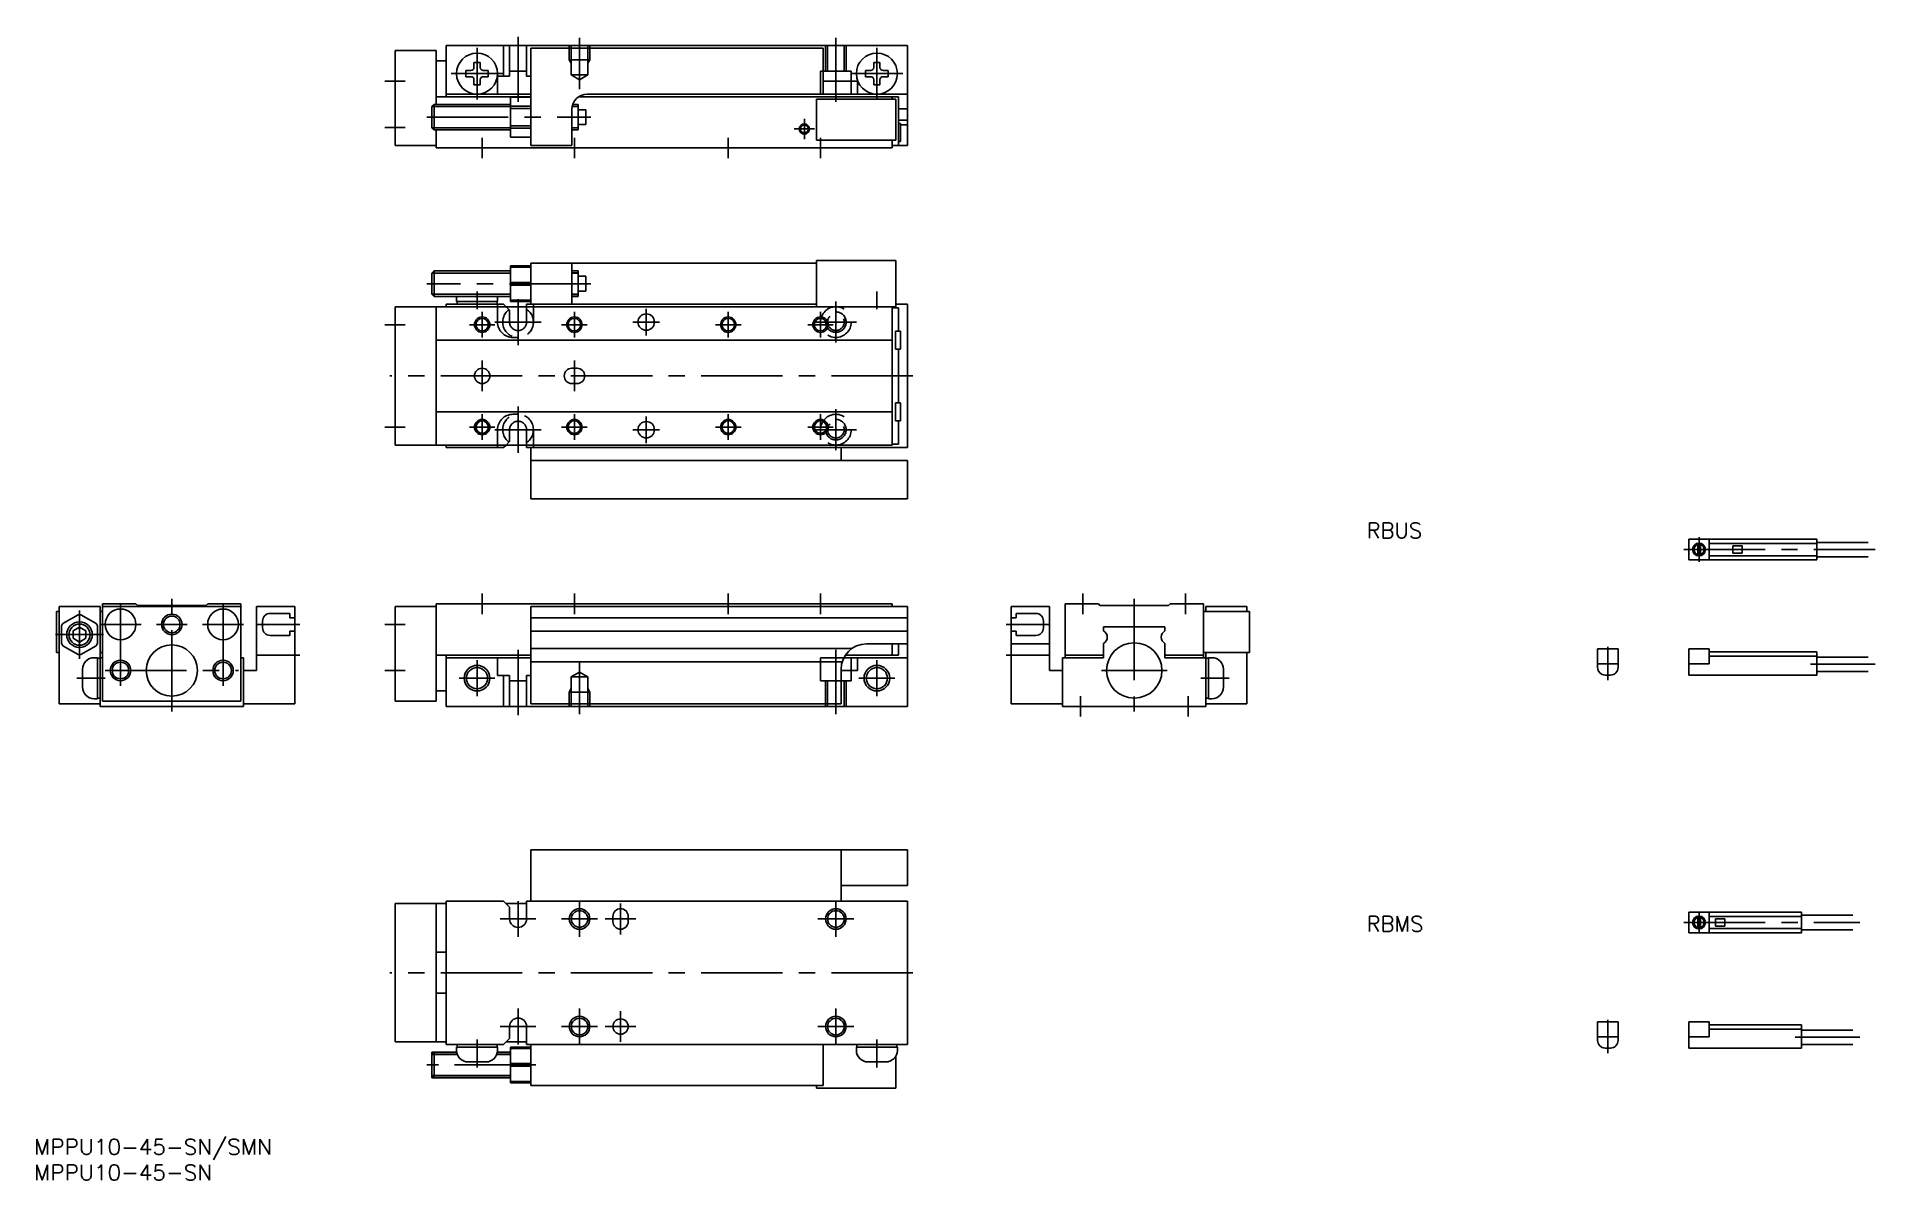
# Model space of a CAD drawing. Extents: x 1 to 359, y -8 to 215.
import ezdxf

# ---------------------------------------------------------------- set-up
doc = ezdxf.new("R2010")
doc.units = 0
doc.header["$LTSCALE"] = 0.5
doc.linetypes.add('CENTER', pattern=[50.8, 31.75, -6.35, 6.35, -6.35])
doc.linetypes.add('DASHED', pattern=[19.05, 12.7, -6.35])
for name, color, linetype in [('MSM_CENTER', 1, 'CENTER'), ('MSM_CONTINUOUS', 7, 'CONTINUOUS'), ('MSM_DASHED', 4, 'DASHED'), ('MSM_NARROW', 5, 'CONTINUOUS'), ('MSM_PART_NUMBER', 7, 'CONTINUOUS')]:
    doc.layers.add(name, color=color, linetype=linetype)
doc.styles.get("Standard").update_dxf_attribs({"font": 'txt.shx', "height": 3, "bigfont": 'bigfont.shx'})

# ---------------------------------------------------------------- blocks, each defined once
blk = doc.blocks.new('*U11')
at = {"layer": 'MSM_PART_NUMBER', "width": 1.032}
blk.add_text('MPPU10-45-SN/SMN', height=3, dxfattribs=at).set_placement((0, -3))
blk = doc.blocks.new('*U12')
at = {"layer": 'MSM_PART_NUMBER', "width": 1.032}
blk.add_text('MPPU10-45-SN', height=3, dxfattribs=at).set_placement((0, -8))
blk = doc.blocks.new('*U14')
at = {"layer": 'MSM_PART_NUMBER'}
blk.add_text('RBMS', height=3, dxfattribs=at).set_placement((259.98, 40.53))
blk = doc.blocks.new('*U15')
at = {"layer": 'MSM_PART_NUMBER'}
blk.add_text('RBUS', height=3, dxfattribs=at).set_placement((259.98, 117.33))

msp = doc.modelspace()

# ---------------------------------------------------------------- linework, layer by layer
at = {"layer": 'MSM_CENTER'}
for p, q in [((94.42, 215.2), (94.42, 202.5)), ((86.42, 213.04), (86.42, 202.96)), ((106.42, 215), (106.42, 205)), ((106.42, 215), (106.42, 205)), ((156.42, 215), (156.42, 205)), ((156.42, 215), (156.42, 202.5)), ((164.42, 213.04), (164.42, 202.96)), ((68.42, 206.5), (72.42, 206.5)), ((81.38, 208), (91.46, 208)), ((159.38, 208), (169.46, 208)), ((68.42, 197.5), (72.42, 197.5)), ((76.62, 199.5), (108.62, 199.5)), ((150.27, 199.2), (150.27, 195.2)), ((87.42, 195.5), (87.42, 191.5)), ((105.42, 195.5), (105.42, 191.5)), ((135.42, 195.5), (135.42, 191.5)), ((148.27, 197.2), (152.27, 197.2)), ((153.42, 195.5), (153.42, 191.5)), ((108.62, 167), (76.62, 167)), ((86.42, 165.5), (86.42, 162)), ((164.42, 165.5), (164.42, 162)), ((87.42, 161.5), (87.42, 156.5)), ((94.42, 164), (94.42, 155)), ((105.42, 161.5), (105.42, 156.5)), ((119.42, 162.1), (119.42, 156.9)), ((135.42, 161.5), (135.42, 156.5)), ((153.42, 161.5), (153.42, 156.5)), ((156.42, 163.5), (156.42, 155.5)), ((68.42, 159), (72.42, 159)), ((84.92, 159), (89.92, 159)), ((89.92, 159.5), (98.92, 159.5)), ((102.92, 159), (107.92, 159)), ((116.82, 159.5), (122.02, 159.5)), ((132.92, 159), (137.92, 159)), ((150.92, 159), (155.92, 159)), ((152.42, 159.5), (160.42, 159.5)), ((87.42, 152), (87.42, 146)), ((105.42, 152), (105.42, 146)), ((171.42, 149), (69.42, 149)), ((87.42, 141.5), (87.42, 136.5)), ((94.42, 134), (94.42, 143)), ((105.42, 141.5), (105.42, 136.5)), ((119.42, 141.1), (119.42, 135.9)), ((135.42, 141.5), (135.42, 136.5)), ((153.42, 141.5), (153.42, 136.5)), ((156.42, 142.5), (156.42, 134.5)), ((68.42, 139), (72.42, 139)), ((84.92, 139), (89.92, 139)), ((89.92, 138.5), (98.92, 138.5)), ((102.92, 139), (107.92, 139)), ((116.82, 138.5), (122.02, 138.5)), ((132.92, 139), (137.92, 139)), ((150.92, 139), (155.92, 139)), ((152.42, 138.5), (160.42, 138.5)), ((321.81, 115.11), (359.18, 115.11)), ((324.81, 117.51), (324.81, 112.71)), ((16.87, 88.5), (16.87, 104.5)), ((26.87, 83.5), (26.87, 105.5)), ((36.87, 88.5), (36.87, 104.5)), ((87.42, 102.5), (87.42, 106.5)), ((105.42, 102.5), (105.42, 106.5)), ((135.42, 102.5), (135.42, 106.5)), ((153.42, 102.5), (153.42, 106.5)), ((204.62, 106.5), (204.62, 102.5)), ((214.62, 105.5), (214.62, 83.5)), ((224.62, 106.5), (224.62, 102.5)), ((8.87, 103.2), (8.87, 93.8)), ((12.87, 100.5), (20.87, 100.5)), ((23.87, 100.5), (29.87, 100.5)), ((32.87, 100.5), (40.87, 100.5)), ((43.57, 100.5), (51.87, 100.5)), ((68.42, 100.5), (72.42, 100.5)), ((197.92, 100.5), (189.62, 100.5)), ((13.57, 98.5), (4.17, 98.5)), ((43.57, 94.5), (51.87, 94.5)), ((86.42, 93.5), (86.42, 86.5)), ((94.42, 82.8), (94.42, 95.5)), ((156.42, 83), (156.42, 95.5)), ((164.42, 93.5), (164.42, 86.5)), ((197.92, 94.5), (189.62, 94.5)), ((307.02, 96.11), (307.02, 89.61)), ((8.37, 90), (13.87, 90)), ((13.87, 91.5), (39.87, 91.5)), ((68.42, 91.5), (72.42, 91.5)), ((82.92, 90), (89.92, 90)), ((106.42, 83), (106.42, 93)), ((160.92, 90), (167.92, 90)), ((221.02, 91.5), (208.22, 91.5)), ((233.12, 90), (227.62, 90)), ((346.58, 92.71), (359.18, 92.71)), ((204.12, 86.5), (204.12, 82.5)), ((225.12, 86.5), (225.12, 82.5)), ((94.42, 46.5), (94.42, 39.5)), ((106.42, 46.5), (106.42, 39.5)), ((114.42, 40), (114.42, 46)), ((156.42, 46.5), (156.42, 39.5)), ((324.81, 44.31), (324.81, 40.31)), ((90.92, 43), (97.92, 43)), ((102.92, 43), (109.92, 43)), ((117.42, 43), (111.42, 43)), ((152.92, 43), (159.92, 43)), ((321.83, 42.31), (356.18, 42.31)), ((171.42, 32.5), (69.42, 32.5)), ((94.42, 18.5), (94.42, 25.5)), ((106.42, 18.5), (106.42, 25.5)), ((156.42, 18.5), (156.42, 25.5)), ((90.92, 22), (97.92, 22)), ((102.92, 22), (109.92, 22)), ((117.42, 22), (111.42, 22)), ((114.42, 25), (114.42, 19)), ((152.92, 22), (159.92, 22)), ((307.02, 23.31), (307.02, 16.81)), ((86.42, 19.5), (86.42, 14)), ((164.42, 14), (164.42, 19.5)), ((343.58, 19.91), (356.18, 19.91)), ((97.92, 14.5), (76.62, 14.5))]:
    msp.add_line(p, q, dxfattribs=at)
at = {"layer": 'MSM_CONTINUOUS'}
for p, q in [((70.42, 212.5), (70.42, 194)), ((70.42, 212.5), (78.42, 212.5)), ((78.42, 212.5), (78.42, 202)), ((80.42, 213.5), (80.42, 203.5)), ((80.42, 213.5), (170.42, 213.5)), ((91.57, 213.5), (91.57, 207.5)), ((92.77, 213.5), (92.77, 207.5)), ((96.07, 213.5), (96.07, 207.5)), ((96.92, 213), (96.92, 194)), ((96.92, 213), (153.92, 213)), ((153.92, 213), (153.92, 204)), ((170.42, 213.5), (170.42, 194)), ((78.42, 210.5), (80.42, 210.5)), ((84.22, 207.4), (84.22, 208.6)), ((84.22, 208.6), (85.22, 208.6)), ((85.82, 210.2), (87.02, 210.2)), ((85.82, 209.2), (85.82, 210.2)), ((87.02, 209.2), (87.02, 210.2)), ((87.62, 208.6), (88.62, 208.6)), ((88.62, 207.4), (88.62, 208.6)), ((92.77, 208.5), (96.07, 208.5)), ((162.22, 207.4), (162.22, 208.6)), ((162.22, 208.6), (163.22, 208.6)), ((163.82, 210.2), (165.02, 210.2)), ((163.82, 209.2), (163.82, 210.2)), ((165.02, 209.2), (165.02, 210.2)), ((165.62, 208.6), (166.62, 208.6)), ((166.62, 207.4), (166.62, 208.6)), ((84.22, 207.4), (85.22, 207.4)), ((85.82, 205.8), (85.82, 206.8)), ((85.82, 205.8), (87.02, 205.8)), ((87.02, 205.8), (87.02, 206.8)), ((87.62, 207.4), (88.62, 207.4)), ((90.42, 207.5), (90.42, 204)), ((90.42, 207.5), (92.77, 207.5)), ((96.07, 207.5), (96.92, 207.5)), ((160.62, 206.5), (153.92, 206.5)), ((160.62, 206.5), (160.62, 204)), ((162.22, 207.4), (163.22, 207.4)), ((163.82, 205.8), (163.82, 206.8)), ((163.82, 205.8), (165.02, 205.8)), ((165.02, 205.8), (165.02, 206.8)), ((165.62, 207.4), (166.62, 207.4)), ((78.05, 202), (77.62, 201.57)), ((77.62, 201.57), (77.62, 197.43)), ((92.92, 202), (78.05, 202)), ((78.05, 197), (78.05, 202)), ((78.42, 203.5), (96.92, 203.5)), ((80.42, 204), (96.92, 204)), ((92.92, 195.6), (92.92, 203.4)), ((96.92, 203.4), (92.92, 203.4)), ((92.92, 201.67), (96.92, 201.67)), ((92.92, 201.22), (96.92, 201.22)), ((104.92, 201), (104.92, 194)), ((106.12, 202), (105.09, 202)), ((106.12, 197), (106.12, 202)), ((106.12, 200.95), (107.62, 200.95)), ((106.26, 203.5), (168.62, 203.5)), ((107.62, 198.05), (107.62, 200.95)), ((107.92, 204), (170.42, 204)), ((152.62, 195), (152.62, 203)), ((152.62, 203), (168.12, 203)), ((167.42, 203.5), (167.42, 203)), ((168.12, 195), (168.12, 203)), ((168.62, 203.5), (168.62, 194)), ((168.62, 201.1), (170.42, 201.1)), ((77.62, 197.43), (78.05, 197)), ((92.92, 197.78), (96.92, 197.78)), ((92.92, 197.33), (96.92, 197.33)), ((106.12, 198.05), (107.62, 198.05)), ((168.62, 198.9), (170.42, 198.9)), ((168.62, 198.25), (169.02, 198.25)), ((169.02, 198.25), (169.02, 194.75)), ((169.02, 198), (170.42, 198)), ((70.42, 194), (78.42, 194)), ((92.92, 197), (78.05, 197)), ((78.42, 197), (78.42, 193.5)), ((96.92, 195.6), (92.92, 195.6)), ((96.92, 194), (104.92, 194)), ((106.12, 197), (104.92, 197)), ((152.62, 195), (168.12, 195)), ((167.42, 195), (167.42, 193.5)), ((167.42, 194), (170.42, 194)), ((168.62, 194.75), (169.02, 194.75)), ((78.42, 193.5), (167.42, 193.5)), ((78.05, 169.5), (77.62, 169.07)), ((77.62, 169.07), (77.62, 164.93)), ((92.92, 169.5), (78.05, 169.5)), ((78.05, 164.5), (78.05, 169.5)), ((92.92, 170.5), (96.92, 170.5)), ((92.92, 170.5), (92.92, 163.5)), ((92.92, 170.24), (96.92, 170.24)), ((96.92, 163), (96.92, 171)), ((152.62, 171), (96.92, 171)), ((104.92, 163), (104.92, 171)), ((104.92, 169.5), (106.12, 169.5)), ((106.12, 169.5), (104.92, 169.5)), ((104.92, 169.1), (106.12, 169.1)), ((106.12, 164.5), (106.12, 169.5)), ((152.62, 162.5), (152.62, 171.5)), ((168.12, 171.5), (152.62, 171.5)), ((168.12, 162.5), (168.12, 171.5)), ((96.92, 167.26), (92.92, 167.26)), ((96.92, 166.74), (92.92, 166.74)), ((106.12, 168.45), (107.62, 168.45)), ((106.12, 165.55), (107.62, 165.55)), ((107.62, 165.55), (107.62, 168.45)), ((70.42, 162.5), (70.42, 135.5)), ((168.12, 162.5), (70.42, 162.5)), ((77.62, 164.93), (78.05, 164.5)), ((92.92, 164.5), (78.05, 164.5)), ((78.42, 162.5), (78.42, 135.5)), ((80.42, 163), (80.42, 162.5)), ((91.57, 163), (80.42, 163)), ((82.42, 164.15), (82.42, 163.5)), ((82.42, 163.5), (90.42, 163.5)), ((82.52, 163.5), (82.52, 163)), ((90.32, 163), (90.32, 163.5)), ((90.42, 164.15), (90.42, 163.5)), ((90.42, 163), (90.42, 162.5)), ((91.57, 163), (92.07, 162.5)), ((92.92, 163.76), (96.92, 163.76)), ((92.92, 163.5), (96.92, 163.5)), ((96.07, 162.5), (96.07, 163)), ((152.62, 163), (96.07, 163)), ((97.42, 163), (97.42, 162.5)), ((104.92, 164.9), (106.12, 164.9)), ((104.92, 164.5), (106.12, 164.5)), ((106.12, 164.5), (104.92, 164.5)), ((167.42, 162.5), (167.42, 135.5)), ((168.62, 162.3), (167.42, 162.3)), ((170.42, 163), (168.12, 163)), ((168.62, 157.75), (168.62, 162.3)), ((170.42, 163), (170.42, 135)), ((167.42, 156), (78.42, 156)), ((168.02, 154.25), (168.02, 157.75)), ((168.02, 157.75), (169.02, 157.75)), ((168.02, 154.25), (169.02, 154.25)), ((168.62, 154.25), (168.62, 143.75)), ((169.02, 154.25), (169.02, 157.75)), ((104.92, 150.5), (105.92, 150.5)), ((104.92, 147.5), (105.92, 147.5)), ((168.02, 143.75), (168.02, 140.25)), ((168.02, 143.75), (169.02, 143.75)), ((169.02, 140.25), (169.02, 143.75)), ((167.42, 142), (78.42, 142)), ((168.02, 140.25), (169.02, 140.25)), ((168.62, 140.25), (168.62, 135.7)), ((167.42, 135.5), (70.42, 135.5)), ((80.42, 135.5), (80.42, 135)), ((91.57, 135), (80.42, 135)), ((90.42, 135), (90.42, 135.5)), ((92.07, 135.5), (91.57, 135)), ((96.07, 135), (96.07, 135.5)), ((170.42, 135), (96.07, 135)), ((96.92, 135), (96.92, 125)), ((97.42, 135), (97.42, 135.5)), ((157.42, 135), (157.42, 132.5)), ((168.62, 135.7), (167.42, 135.7)), ((170.42, 132.5), (96.92, 132.5)), ((170.42, 132.5), (170.42, 125)), ((170.42, 125), (96.92, 125)), ((322.81, 117.11), (322.81, 113.11)), ((322.81, 117.11), (347.81, 117.11)), ((324.56, 116.33), (324.56, 113.88)), ((325.06, 116.33), (325.06, 113.88)), ((326.81, 117.11), (326.81, 113.11)), ((326.81, 116.31), (347.81, 116.31)), ((331.41, 115.81), (333.21, 115.81)), ((331.41, 115.81), (331.41, 114.41)), ((333.21, 115.81), (333.21, 114.41)), ((347.81, 117.11), (347.81, 113.11)), ((347.81, 116.51), (357.81, 116.51)), ((322.81, 113.11), (347.81, 113.11)), ((326.81, 113.91), (347.81, 113.91)), ((331.41, 114.41), (333.21, 114.41)), ((347.81, 113.71), (357.81, 113.71)), ((13.37, 104.5), (19.87, 104.5)), ((13.37, 104.5), (13.37, 85.5)), ((19.87, 104.5), (20.17, 104.2)), ((20.17, 104.2), (33.57, 104.2)), ((33.87, 104.5), (33.57, 104.2)), ((40.37, 104.5), (33.87, 104.5)), ((40.37, 104.5), (40.37, 85.5)), ((78.42, 85.5), (78.42, 104.5)), ((78.42, 104.5), (167.42, 104.5)), ((167.42, 104), (167.42, 104.5)), ((201.12, 104.5), (207.62, 104.5)), ((201.12, 104.5), (201.12, 94)), ((207.62, 104.5), (207.92, 104.2)), ((221.32, 104.2), (207.92, 104.2)), ((221.62, 104.5), (221.32, 104.2)), ((228.12, 104.5), (221.62, 104.5)), ((228.12, 104.5), (228.12, 94)), ((4.37, 103), (4.87, 103)), ((4.37, 103), (4.37, 95)), ((4.87, 104), (12.87, 104)), ((4.87, 85), (4.87, 104)), ((5.63, 100.67), (8.61, 102.39)), ((12.11, 100.67), (9.13, 102.39)), ((12.87, 104), (12.87, 84.5)), ((12.87, 103), (13.37, 103)), ((13.37, 104), (40.37, 104)), ((50.87, 104), (43.37, 104)), ((43.37, 104), (43.37, 91.5)), ((44.57, 101.15), (44.57, 99.85)), ((46.07, 102.65), (49.87, 102.65)), ((49.87, 102.65), (49.87, 101.8)), ((50.87, 101.8), (49.87, 101.8)), ((50.87, 104), (50.87, 85)), ((70.42, 104), (78.42, 104)), ((70.42, 85.5), (70.42, 104)), ((96.92, 85), (96.92, 104)), ((96.92, 104), (170.42, 104)), ((96.92, 101.8), (170.42, 101.8)), ((167.42, 104), (168.42, 104)), ((170.42, 84.5), (170.42, 104)), ((190.62, 104), (198.12, 104)), ((190.62, 104), (190.62, 85)), ((190.62, 101.8), (191.62, 101.8)), ((191.62, 102.65), (191.62, 101.8)), ((195.42, 102.65), (191.62, 102.65)), ((196.92, 101.15), (196.92, 99.85)), ((198.12, 104), (198.12, 91.5)), ((237.12, 103), (228.12, 103)), ((228.62, 103), (228.62, 104)), ((236.62, 104), (228.62, 104)), ((236.62, 103), (236.62, 104)), ((237.12, 103), (237.12, 95)), ((5.37, 100.22), (5.37, 96.78)), ((7.62, 99.22), (8.87, 99.94)), ((7.62, 99.22), (7.62, 97.78)), ((7.62, 97.78), (8.87, 97.06)), ((8.87, 99.94), (10.12, 99.22)), ((8.87, 97.06), (10.12, 97.78)), ((10.12, 97.78), (10.12, 99.22)), ((12.37, 100.22), (12.37, 96.78)), ((46.07, 98.35), (49.87, 98.35)), ((50.87, 99.2), (49.87, 99.2)), ((49.87, 99.2), (49.87, 98.35)), ((96.92, 99.2), (170.42, 99.2)), ((190.62, 99.2), (191.62, 99.2)), ((191.62, 99.2), (191.62, 98.35)), ((195.42, 98.35), (191.62, 98.35)), ((208.62, 100), (208.62, 99.21)), ((220.62, 100), (208.62, 100)), ((220.62, 100), (220.62, 99.21)), ((4.37, 95), (4.87, 95)), ((8.61, 94.61), (5.63, 96.33)), ((9.13, 94.61), (12.11, 96.33)), ((11.72, 94), (12.37, 94)), ((12.37, 86), (12.37, 94)), ((12.87, 93.9), (12.37, 93.9)), ((12.87, 95), (13.37, 95)), ((12.87, 94), (13.37, 94)), ((40.87, 94), (40.37, 94)), ((40.87, 94), (40.87, 84.5)), ((78.42, 94.5), (96.92, 94.5)), ((80.42, 84.5), (80.42, 94.5)), ((80.42, 94), (96.92, 94)), ((90.42, 90.5), (90.42, 94)), ((96.92, 95.8), (159.55, 95.8)), ((157.98, 94), (170.42, 94)), ((158.27, 94.5), (168.62, 94.5)), ((160.62, 91.5), (160.62, 94)), ((162.42, 96.7), (170.42, 96.7)), ((167.42, 94.5), (167.42, 96.7)), ((168.62, 94.5), (168.62, 96.7)), ((190.62, 96.7), (198.12, 96.7)), ((200.62, 94), (208.62, 94)), ((200.62, 94), (200.62, 84.5)), ((201.12, 94.5), (208.62, 94.5)), ((208.62, 96.79), (208.62, 94)), ((220.62, 96.79), (220.62, 94)), ((228.12, 94.5), (220.62, 94.5)), ((228.62, 94), (220.62, 94)), ((237.12, 95), (228.12, 95)), ((228.62, 95), (228.62, 84.5)), ((229.12, 93.9), (228.62, 93.9)), ((229.12, 94), (229.12, 86)), ((229.77, 94), (229.12, 94)), ((236.62, 85), (236.62, 95)), ((305.02, 95.71), (305.02, 92.11)), ((305.02, 95.71), (309.02, 95.71)), ((309.02, 95.71), (309.02, 92.11)), ((322.81, 95.71), (326.81, 95.71)), ((322.81, 95.71), (322.81, 90.61)), ((326.81, 95.71), (326.81, 92.81)), ((326.81, 95.11), (347.81, 95.11)), ((326.81, 94.31), (347.81, 94.31)), ((347.81, 95.11), (347.81, 90.61)), ((347.81, 94.11), (357.81, 94.11)), ((9.47, 88.25), (9.47, 91.75)), ((43.37, 91.5), (40.87, 91.5)), ((90.42, 90.5), (92.77, 90.5)), ((91.57, 84.5), (91.57, 90.5)), ((92.77, 84.5), (92.77, 90.5)), ((96.07, 90.5), (96.92, 90.5)), ((96.07, 84.5), (96.07, 90.5)), ((96.92, 93.2), (157.65, 93.2)), ((157.42, 91.7), (157.42, 85)), ((160.62, 91.5), (157.42, 91.5)), ((198.12, 91.5), (200.62, 91.5)), ((232.02, 91.75), (232.02, 88.25)), ((305.02, 92.81), (309.02, 92.81)), ((306.52, 90.61), (307.52, 90.61)), ((322.81, 92.81), (326.81, 92.81)), ((322.81, 90.61), (347.81, 90.61)), ((347.81, 91.31), (357.81, 91.31)), ((12.37, 86.1), (12.87, 86.1)), ((78.42, 87.5), (80.42, 87.5)), ((92.77, 89.5), (96.07, 89.5)), ((228.62, 86.1), (229.12, 86.1)), ((4.87, 85), (12.87, 85)), ((11.72, 86), (12.37, 86)), ((40.87, 84.5), (12.87, 84.5)), ((40.37, 85.5), (13.37, 85.5)), ((50.87, 85), (40.87, 85)), ((70.42, 85.5), (78.42, 85.5)), ((80.42, 84.5), (170.42, 84.5)), ((96.92, 85), (157.42, 85)), ((190.62, 85), (200.62, 85)), ((200.62, 84.5), (228.62, 84.5)), ((236.62, 85), (228.62, 85)), ((229.77, 86), (229.12, 86)), ((96.92, 56.5), (96.92, 46.5)), ((170.42, 56.5), (96.92, 56.5)), ((157.42, 56.5), (157.42, 46.5)), ((170.42, 56.5), (170.42, 49.5)), ((157.42, 49.5), (170.42, 49.5)), ((70.42, 19), (70.42, 46)), ((80.42, 46), (70.42, 46)), ((78.42, 19), (78.42, 46)), ((91.57, 46.5), (80.42, 46.5)), ((80.42, 18.5), (80.42, 46.5)), ((91.57, 46.5), (92.77, 45.3)), ((96.07, 46), (92.07, 46)), ((92.77, 43), (92.77, 45.3)), ((96.07, 43), (96.07, 46.5)), ((170.42, 46.5), (96.07, 46.5)), ((112.92, 43.5), (112.92, 42.5)), ((115.92, 43.5), (115.92, 42.5)), ((170.42, 18.5), (170.42, 46.5)), ((322.81, 44.31), (322.81, 40.31)), ((322.81, 44.31), (344.81, 44.31)), ((324.56, 43.53), (324.56, 41.08)), ((325.06, 43.53), (325.06, 41.08)), ((326.81, 44.31), (326.81, 40.31)), ((326.81, 43.51), (344.81, 43.51)), ((344.81, 44.31), (344.81, 40.31)), ((344.81, 43.71), (354.81, 43.71)), ((322.81, 40.31), (344.81, 40.31)), ((326.81, 41.11), (344.81, 41.11)), ((328.01, 43.01), (328.01, 41.61)), ((328.01, 43.01), (329.81, 43.01)), ((328.01, 41.61), (329.81, 41.61)), ((329.81, 43.01), (329.81, 41.61)), ((344.81, 40.91), (354.81, 40.91)), ((80.42, 36.5), (78.42, 36.5)), ((80.42, 28.5), (78.42, 28.5)), ((92.77, 22), (92.77, 19.7)), ((96.07, 22), (96.07, 18.5)), ((305.02, 22.91), (305.02, 19.31)), ((305.02, 22.91), (309.02, 22.91)), ((309.02, 22.91), (309.02, 19.31)), ((322.81, 22.91), (326.81, 22.91)), ((322.81, 17.81), (322.81, 22.91)), ((326.81, 20.01), (326.81, 22.91)), ((326.81, 22.31), (344.81, 22.31)), ((344.81, 17.81), (344.81, 22.31)), ((80.42, 19), (70.42, 19)), ((91.57, 18.5), (80.42, 18.5)), ((82.42, 17.35), (82.42, 18)), ((90.42, 18), (82.42, 18)), ((82.52, 18.5), (82.52, 18)), ((90.32, 18), (90.32, 18.5)), ((90.42, 17.35), (90.42, 18)), ((91.57, 18.5), (92.77, 19.7)), ((96.07, 19), (92.07, 19)), ((92.92, 18), (96.92, 18)), ((92.92, 18), (92.92, 11)), ((170.42, 18.5), (96.07, 18.5)), ((96.92, 18.5), (96.92, 10.5)), ((153.92, 18.5), (153.92, 10.5)), ((160.42, 17.35), (160.42, 18)), ((168.42, 18), (160.42, 18)), ((160.52, 18.5), (160.52, 18)), ((168.32, 18), (168.32, 18.5)), ((168.42, 17.35), (168.42, 18)), ((305.02, 20.01), (309.02, 20.01)), ((322.81, 20.01), (326.81, 20.01)), ((326.81, 21.51), (344.81, 21.51)), ((344.81, 21.31), (354.81, 21.31)), ((344.81, 18.51), (354.81, 18.51)), ((77.62, 12), (77.62, 17)), ((77.62, 17), (82.44, 17)), ((78.05, 17), (77.62, 16.57)), ((77.62, 16.6), (82.55, 16.6)), ((77.62, 16.57), (77.62, 12.43)), ((78.05, 12), (78.05, 17)), ((82.44, 17), (78.05, 17)), ((88.17, 15.1), (84.67, 15.1)), ((90.29, 16.6), (92.92, 16.6)), ((90.39, 17), (92.92, 17)), ((92.92, 17), (90.39, 17)), ((92.92, 17.74), (96.92, 17.74)), ((96.92, 14.76), (92.92, 14.76)), ((166.17, 15.1), (162.67, 15.1)), ((168.12, 16.23), (168.12, 10)), ((306.52, 17.81), (307.52, 17.81)), ((322.81, 17.81), (344.81, 17.81)), ((77.62, 12.43), (78.05, 12)), ((77.62, 12.4), (92.92, 12.4)), ((77.62, 12), (92.92, 12)), ((92.92, 12), (78.05, 12)), ((96.92, 14.24), (92.92, 14.24)), ((92.92, 11.26), (96.92, 11.26)), ((92.92, 11), (96.92, 11)), ((153.92, 10.5), (96.92, 10.5)), ((152.62, 10.5), (152.62, 10)), ((168.12, 10), (152.62, 10))]:
    msp.add_line(p, q, dxfattribs=at)
for centre, radius in [((86.42, 208), 4), ((164.42, 208), 4), ((150.27, 197.2), 0.783), ((87.42, 159), 1.23), ((105.42, 159), 1.23), ((119.42, 159.5), 1.6), ((135.42, 159), 1.23), ((153.42, 159), 1.23), ((87.42, 149), 1.5), ((87.42, 139), 1.23), ((105.42, 139), 1.23), ((119.42, 138.5), 1.6), ((135.42, 139), 1.23), ((153.42, 139), 1.23), ((324.81, 115.11), 1.25), ((8.87, 98.5), 2.5), ((16.87, 100.5), 3), ((26.87, 100.5), 1.62), ((36.87, 100.5), 3), ((214.62, 91.5), 5.4), ((26.87, 91.5), 5), ((16.87, 91.5), 1.62), ((36.87, 91.5), 1.62), ((86.42, 90), 2.07), ((164.42, 90), 2.07), ((106.42, 43), 1.62), ((156.42, 43), 1.62), ((324.81, 42.31), 1.25), ((106.42, 22), 1.62), ((114.42, 22), 1.5), ((156.42, 22), 1.62)]:
    msp.add_circle(centre, radius, dxfattribs=at)
for centre, radius, start, end in [((85.22, 209.2), 0.6, 270, 0), ((87.62, 209.2), 0.6, 180, 270), ((163.22, 209.2), 0.6, 270, 0), ((165.62, 209.2), 0.6, 180, 270), ((85.22, 206.8), 0.6, 0, 90), ((87.62, 206.8), 0.6, 90, 180), ((163.22, 206.8), 0.6, 0, 90), ((165.62, 206.8), 0.6, 90, 180), ((107.92, 201), 3, 90, 180), ((84.67, 164.15), 2.25, 171.051, 180), ((88.17, 164.15), 2.25, 0, 8.949), ((104.92, 149), 1.5, 90, 270), ((105.92, 149), 1.5, 270, 90), ((324.81, 115.11), 1, 104.4775, 255.5225), ((324.81, 115.11), 1, 284.4775, 75.5225), ((8.87, 98.5), 3.9, 146.177, 153.823), ((8.87, 98.5), 3.9, 86.1769, 93.823), ((8.87, 98.5), 3.9, 26.177, 33.823), ((46.07, 101.15), 1.5, 90, 180), ((195.42, 101.15), 1.5, 360, 90), ((46.07, 99.85), 1.5, 180, 270), ((195.42, 99.85), 1.5, 270, 360), ((208.02, 98), 1.35, 296.3891, 63.6126), ((221.22, 98), 1.35, 116.39, 243.6138), ((8.87, 98.5), 3.9, 206.177, 213.8231), ((8.87, 98.5), 3.9, 266.177, 273.823), ((11.72, 91.75), 2.25, 90, 180), ((8.87, 98.5), 3.9, 326.1769, 333.823), ((162.42, 91.7), 5, 90, 180), ((229.77, 91.75), 2.25, 360, 90), ((306.52, 92.11), 1.5, 180, 270), ((307.52, 92.11), 1.5, 270, 0), ((11.72, 88.25), 2.25, 180, 270), ((229.77, 88.25), 2.25, 270, 0), ((114.42, 43.5), 1.5, 0, 180), ((324.81, 42.31), 1, 104.4775, 255.5225), ((324.81, 42.31), 1, 284.4775, 75.5225), ((94.42, 43), 1.65, 180, 0), ((114.42, 42.5), 1.5, 180, 0), ((94.42, 22), 1.65, 360, 180), ((306.52, 19.31), 1.5, 180, 270), ((307.52, 19.31), 1.5, 270, 0), ((84.67, 17.35), 2.25, 180, 270), ((88.17, 17.35), 2.25, 270, 360), ((162.67, 17.35), 2.25, 180, 270), ((166.17, 17.35), 2.25, 270, 360)]:
    msp.add_arc(centre, radius, start, end, dxfattribs=at)
at = {"layer": 'MSM_DASHED'}
for p, q in [((104.42, 213.5), (104.42, 210.7)), ((104.8, 213.5), (104.8, 207.74)), ((108.04, 213.5), (108.04, 207.74)), ((108.42, 213.5), (108.42, 210.7)), ((154.42, 213.5), (154.42, 208.5)), ((154.8, 213.5), (154.8, 208.5)), ((158.04, 213.5), (158.04, 208.5)), ((158.42, 213.5), (158.42, 208.5)), ((104.42, 210.7), (108.42, 210.7)), ((104.42, 210.7), (104.8, 210.04)), ((108.42, 210.7), (108.04, 210.04)), ((153.42, 208.5), (153.42, 204)), ((153.42, 208.5), (159.42, 208.5)), ((159.42, 208.5), (159.42, 204)), ((104.8, 207.74), (108.04, 207.74)), ((104.8, 207.74), (106.42, 206.8)), ((108.04, 207.74), (106.42, 206.8)), ((90.42, 162.5), (90.42, 159.5)), ((92.07, 162.5), (92.77, 161.8)), ((92.77, 161.8), (92.77, 159.5)), ((96.07, 162.5), (96.07, 159.5)), ((97.42, 162.5), (97.42, 159.5)), ((93.42, 156.5), (94.42, 156.5)), ((93.42, 141.5), (94.42, 141.5)), ((90.42, 135.5), (90.42, 138.5)), ((92.77, 138.5), (92.77, 136.2)), ((96.07, 138.5), (96.07, 135.5)), ((97.42, 135.5), (97.42, 138.5)), ((92.77, 136.2), (92.07, 135.5)), ((153.42, 89.5), (153.42, 94)), ((153.42, 94), (157.98, 94)), ((159.42, 89.5), (159.42, 94)), ((104.8, 90.26), (106.42, 91.2)), ((104.8, 84.5), (104.8, 90.26)), ((104.8, 90.26), (108.04, 90.26)), ((108.04, 90.26), (106.42, 91.2)), ((108.04, 84.5), (108.04, 90.26)), ((104.42, 87.3), (104.8, 87.96)), ((108.42, 87.3), (104.42, 87.3)), ((104.42, 84.5), (104.42, 87.3)), ((108.42, 87.3), (108.04, 87.96)), ((108.42, 84.5), (108.42, 87.3)), ((153.42, 89.5), (159.42, 89.5)), ((154.42, 89.5), (154.42, 84.5)), ((154.8, 89.5), (154.8, 84.5)), ((158.04, 89.5), (158.04, 84.5)), ((158.42, 89.5), (158.42, 84.5))]:
    msp.add_line(p, q, dxfattribs=at)
for centre, radius in [((156.42, 159.5), 3), ((156.42, 159.5), 2), ((156.42, 159.5), 1.62), ((156.42, 138.5), 3), ((156.42, 138.5), 2), ((156.42, 138.5), 1.62)]:
    msp.add_circle(centre, radius, dxfattribs=at)
for centre, radius, start, end in [((94.42, 159.5), 3, 126.1871, 56.633), ((93.42, 159.5), 3, 180, 270), ((94.42, 159.5), 1.65, 180, 0), ((93.42, 138.5), 3, 90, 180), ((94.42, 138.5), 3, 303.367, 233.8127), ((94.42, 138.5), 1.65, 0, 180)]:
    msp.add_arc(centre, radius, start, end, dxfattribs=at)
at = {"layer": 'MSM_NARROW'}
for p, q in [((92.92, 201.57), (77.62, 201.57)), ((106.12, 201.57), (104.97, 201.57)), ((92.92, 197.43), (77.62, 197.43)), ((106.12, 197.43), (104.92, 197.43)), ((92.92, 169.07), (77.62, 169.07)), ((106.12, 169.07), (104.92, 169.07)), ((92.92, 164.93), (77.62, 164.93)), ((106.12, 164.93), (104.92, 164.93)), ((82.56, 16.57), (77.62, 16.57)), ((92.92, 16.57), (90.28, 16.57)), ((92.92, 12.43), (77.62, 12.43))]:
    msp.add_line(p, q, dxfattribs=at)
for centre, radius in [((150.27, 197.2), 1), ((87.42, 159), 1.5), ((105.42, 159), 1.5), ((135.42, 159), 1.5), ((153.42, 159), 1.5), ((87.42, 139), 1.5), ((105.42, 139), 1.5), ((135.42, 139), 1.5), ((153.42, 139), 1.5), ((8.87, 98.5), 2.07), ((26.87, 100.5), 2), ((16.87, 91.5), 2), ((36.87, 91.5), 2), ((86.42, 90), 2.5), ((164.42, 90), 2.5), ((106.42, 43), 2), ((156.42, 43), 2), ((106.42, 22), 2), ((156.42, 22), 2)]:
    msp.add_circle(centre, radius, dxfattribs=at)

# ---------------------------------------------------------------- block references
at = {"layer": 'MSM_CONTINUOUS'}
for name in ['*U15', '*U14', '*U11', '*U12']:
    msp.add_blockref(name, (0, 0), dxfattribs=at)

doc.saveas('drawing.dxf')
